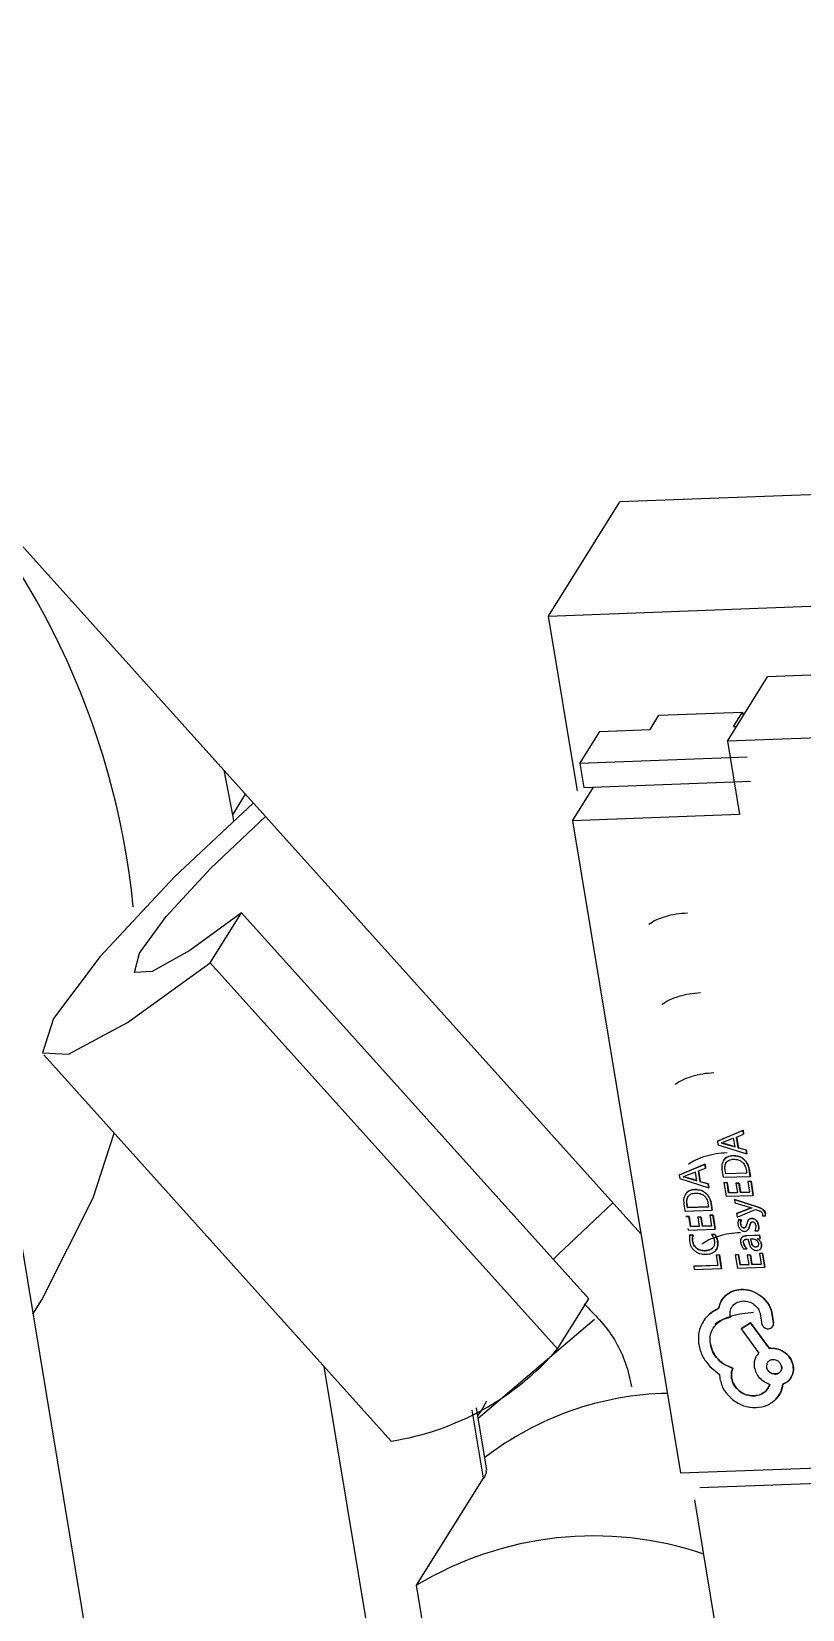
# Model space of a CAD drawing. Header units: millimetres. Extents: x -294 to 2792, y 5 to 1659.
# Drawn here: x 712.755 to 713.636, y 559.225 to 561.027 of the extents above; entities that cross this region are included whole.
import ezdxf

# ---------------------------------------------------------------- set-up
doc = ezdxf.new("R2010")
doc.units = ezdxf.units.MM
doc.layers.get('0').update_dxf_attribs({"lineweight": 18})

msp = doc.modelspace()

# ---------------------------------------------------------------- linework, layer by layer
at = {"color": 7, "linetype": 'Continuous', "lineweight": 25}
for p, q in [((711.7669, 561.5251), (713.4509, 559.6537)), ((715.3323, 560.561), (713.427, 560.4896)), ((713.3454, 560.3592), (713.427, 560.4896)), ((713.3454, 560.3592), (715.2507, 560.4306)), ((713.3785, 560.1597), (713.3454, 560.3592)), ((713.5499, 560.2163), (713.5957, 560.2897)), ((713.9587, 560.3033), (713.5957, 560.2897)), ((713.4615, 560.2295), (713.4717, 560.2458)), ((713.4717, 560.2458), (713.5672, 560.2494)), ((713.557, 560.2331), (713.5672, 560.2494)), ((713.5672, 560.2494), (713.5679, 560.2452)), ((713.3812, 560.1907), (713.4042, 560.2274)), ((713.4042, 560.2274), (713.4615, 560.2295)), ((713.9128, 560.2299), (713.5499, 560.2163)), ((713.5499, 560.2163), (713.5638, 560.1324)), ((713.557, 560.2331), (713.5604, 560.2332)), ((712.9747, 560.183), (712.9845, 560.1323)), ((713.5723, 560.1979), (713.3812, 560.1907)), ((713.3812, 560.1907), (713.3858, 560.1633)), ((713.3728, 560.1252), (713.3969, 560.1638)), ((713.3858, 560.1633), (713.5768, 560.1705)), ((712.9992, 560.1557), (712.9845, 560.1323)), ((712.9845, 560.1323), (712.9857, 560.1252)), ((713.5638, 560.1324), (713.3728, 560.1252)), ((713.3728, 560.1252), (713.4962, 559.3806)), ((712.959, 559.9632), (712.9948, 560.0204)), ((712.9948, 560.0204), (713.3916, 559.5793)), ((712.959, 559.9632), (713.3558, 559.5222)), ((712.7689, 559.858), (713.1657, 559.417)), ((713.5384, 559.7596), (713.5678, 559.7719)), ((713.5677, 559.7718), (713.5384, 559.7595)), ((713.5603, 559.7642), (713.5684, 559.7675)), ((713.5677, 559.7718), (713.5678, 559.7719)), ((713.5684, 559.7675), (713.5677, 559.7718)), ((713.5678, 559.7719), (713.5684, 559.7676)), ((713.5684, 559.7675), (713.5684, 559.7676)), ((713.5384, 559.7596), (713.5384, 559.7595)), ((713.5384, 559.7595), (713.539, 559.7554)), ((713.539, 559.7554), (713.5719, 559.7451)), ((713.5427, 559.7575), (713.5448, 559.7581)), ((713.5427, 559.7575), (713.545, 559.757)), ((713.545, 559.7571), (713.5428, 559.7575)), ((713.557, 559.763), (713.5448, 559.7581)), ((713.5586, 559.7531), (713.545, 559.7571)), ((713.545, 559.7571), (713.545, 559.757)), ((713.545, 559.757), (713.5586, 559.753)), ((713.5586, 559.753), (713.557, 559.763)), ((713.5623, 559.7519), (713.5603, 559.7642)), ((713.5604, 559.7643), (713.5624, 559.752)), ((713.5623, 559.7519), (713.5624, 559.752)), ((713.5713, 559.7493), (713.5623, 559.7519)), ((713.5624, 559.752), (713.5713, 559.7494)), ((713.5713, 559.7494), (713.572, 559.7451)), ((713.5713, 559.7493), (713.5713, 559.7494)), ((713.5719, 559.7451), (713.5713, 559.7493)), ((713.5242, 559.7331), (713.4949, 559.7208)), ((713.495, 559.7209), (713.5243, 559.7331)), ((713.5242, 559.7331), (713.5243, 559.7331)), ((713.5249, 559.7288), (713.5242, 559.7331)), ((713.5243, 559.7331), (713.525, 559.7289)), ((713.5459, 559.7381), (713.546, 559.7382)), ((713.5487, 559.7354), (713.5488, 559.7354)), ((713.5562, 559.7429), (713.5563, 559.743)), ((713.5685, 559.7388), (713.5686, 559.7389)), ((713.5719, 559.7451), (713.572, 559.7451)), ((712.7297, 559.7249), (712.9868, 558.1736)), ((713.495, 559.7209), (713.4949, 559.7208)), ((713.4949, 559.7208), (713.4956, 559.7167)), ((713.4956, 559.7167), (713.5285, 559.7063)), ((713.4992, 559.7187), (713.5013, 559.7194)), ((713.4992, 559.7187), (713.5015, 559.7183)), ((713.5015, 559.7184), (713.4993, 559.7188)), ((713.5135, 559.7242), (713.5013, 559.7194)), ((713.5152, 559.7144), (713.5015, 559.7184)), ((713.5015, 559.7184), (713.5015, 559.7183)), ((713.5015, 559.7183), (713.5151, 559.7143)), ((713.5151, 559.7143), (713.5135, 559.7242)), ((713.5169, 559.7255), (713.5249, 559.7288)), ((713.5169, 559.7256), (713.5189, 559.7133)), ((713.5188, 559.7132), (713.5169, 559.7255)), ((713.5188, 559.7132), (713.5189, 559.7133)), ((713.5278, 559.7106), (713.5188, 559.7132)), ((713.5189, 559.7133), (713.5278, 559.7107)), ((713.5249, 559.7288), (713.525, 559.7289)), ((713.5436, 559.7267), (713.5449, 559.7183)), ((713.5449, 559.7183), (713.576, 559.7192)), ((713.5495, 559.7121), (713.5459, 559.712)), ((713.5459, 559.712), (713.546, 559.7121)), ((713.5459, 559.712), (713.5483, 559.6967)), ((713.546, 559.7121), (713.5495, 559.7122)), ((713.5479, 559.7223), (713.5472, 559.7268)), ((713.5472, 559.7267), (713.5472, 559.7268)), ((713.5479, 559.7222), (713.5472, 559.7267)), ((713.5719, 559.723), (713.5479, 559.7223)), ((713.5719, 559.7229), (713.5479, 559.7222)), ((713.5479, 559.7222), (713.5479, 559.7223)), ((713.5495, 559.7122), (713.5514, 559.7007)), ((713.5495, 559.7121), (713.5495, 559.7122)), ((713.5513, 559.7006), (713.5495, 559.7121)), ((713.5596, 559.7116), (713.5632, 559.7117)), ((713.5631, 559.7117), (713.5596, 559.7116)), ((713.5596, 559.7116), (713.5596, 559.7116)), ((713.5648, 559.701), (713.5631, 559.7117)), ((713.5631, 559.7117), (713.5632, 559.7117)), ((713.5632, 559.7117), (713.5649, 559.7011)), ((713.5712, 559.7273), (713.5719, 559.7229)), ((713.5734, 559.7136), (713.577, 559.7137)), ((713.5769, 559.7136), (713.5734, 559.7135)), ((713.5734, 559.7136), (713.5734, 559.7135)), ((713.5734, 559.7135), (713.5753, 559.7014)), ((713.5748, 559.7275), (713.5747, 559.7274)), ((713.576, 559.7192), (713.5747, 559.7274)), ((713.5748, 559.7275), (713.5761, 559.7193)), ((713.576, 559.7192), (713.5761, 559.7193)), ((713.5769, 559.7136), (713.577, 559.7137)), ((713.5794, 559.6976), (713.5769, 559.7136)), ((713.577, 559.7137), (713.5795, 559.6977)), ((713.5024, 559.6994), (713.5025, 559.6995)), ((713.5053, 559.6966), (713.5053, 559.6967)), ((713.5128, 559.7042), (713.5128, 559.7043)), ((713.5251, 559.7001), (713.5251, 559.7002)), ((713.5278, 559.7107), (713.5285, 559.7064)), ((713.5278, 559.7106), (713.5278, 559.7107)), ((713.5285, 559.7063), (713.5278, 559.7106)), ((713.5285, 559.7063), (713.5285, 559.7064)), ((713.5483, 559.6967), (713.5794, 559.6976)), ((713.5613, 559.7009), (713.5513, 559.7006)), ((713.5513, 559.7006), (713.5514, 559.7007)), ((713.5514, 559.7007), (713.5613, 559.701)), ((713.5596, 559.7116), (713.5613, 559.7009)), ((713.5753, 559.7014), (713.5648, 559.701)), ((713.5648, 559.701), (713.5649, 559.7011)), ((713.5649, 559.7011), (713.5753, 559.7014)), ((713.5794, 559.6976), (713.5795, 559.6977)), ((713.5001, 559.688), (713.5014, 559.6796)), ((713.5014, 559.6796), (713.5326, 559.6805)), ((713.5037, 559.688), (713.5038, 559.6881)), ((713.5044, 559.6835), (713.5037, 559.688)), ((713.5045, 559.6836), (713.5038, 559.6881)), ((713.5284, 559.6842), (713.5044, 559.6835)), ((713.5044, 559.6835), (713.5045, 559.6836)), ((713.5285, 559.6843), (713.5045, 559.6836)), ((713.5277, 559.6885), (713.5284, 559.6842)), ((713.5313, 559.6888), (713.5326, 559.6806)), ((713.5313, 559.6888), (713.5313, 559.6887)), ((713.5326, 559.6805), (713.5313, 559.6887)), ((713.5326, 559.6805), (713.5326, 559.6806)), ((713.5579, 559.693), (713.585, 559.6842)), ((713.5579, 559.6929), (713.5579, 559.693)), ((713.585, 559.6841), (713.5579, 559.6929)), ((713.5579, 559.6929), (713.5585, 559.6891)), ((713.5585, 559.6891), (713.5761, 559.6838)), ((713.5762, 559.6828), (713.5604, 559.6767)), ((713.5604, 559.6767), (713.5605, 559.6768)), ((713.5604, 559.6767), (713.5611, 559.6726)), ((713.5605, 559.6768), (713.5763, 559.6829)), ((713.5611, 559.6726), (713.5819, 559.6816)), ((713.5761, 559.6838), (713.578, 559.6834)), ((713.578, 559.6833), (713.5762, 559.6828)), ((713.5762, 559.6828), (713.5763, 559.6829)), ((713.5763, 559.6829), (713.5781, 559.6834)), ((713.5819, 559.6816), (713.5862, 559.6801)), ((713.585, 559.6841), (713.585, 559.6842)), ((713.59, 559.6764), (713.5899, 559.6742)), ((713.5933, 559.6743), (713.5933, 559.6767)), ((713.506, 559.6734), (713.5024, 559.6733)), ((713.5024, 559.6733), (713.5025, 559.6734)), ((713.5025, 559.6734), (713.5061, 559.6735)), ((713.5046, 559.6596), (713.5049, 559.658)), ((713.5049, 559.658), (713.536, 559.6589)), ((713.506, 559.6734), (713.5061, 559.6735)), ((713.5078, 559.6619), (713.506, 559.6734)), ((713.5061, 559.6735), (713.5079, 559.662)), ((713.5178, 559.6622), (713.5078, 559.6619)), ((713.5078, 559.6619), (713.5079, 559.662)), ((713.5079, 559.662), (713.5178, 559.6623)), ((713.5197, 559.673), (713.5161, 559.6728)), ((713.5161, 559.6728), (713.5162, 559.6729)), ((713.5161, 559.6728), (713.5178, 559.6622)), ((713.5162, 559.6729), (713.5197, 559.673)), ((713.5197, 559.673), (713.5214, 559.6624)), ((713.5214, 559.6623), (713.5197, 559.673)), ((713.5197, 559.673), (713.5197, 559.673)), ((713.5214, 559.6624), (713.5319, 559.6627)), ((713.5318, 559.6626), (713.5214, 559.6623)), ((713.5214, 559.6623), (713.5214, 559.6624)), ((713.5299, 559.6749), (713.5335, 559.675)), ((713.5334, 559.6749), (713.5299, 559.6748)), ((713.5299, 559.6749), (713.5299, 559.6748)), ((713.5299, 559.6748), (713.5318, 559.6626)), ((713.5334, 559.6749), (713.5335, 559.675)), ((713.536, 559.6589), (713.5334, 559.6749)), ((713.5335, 559.675), (713.536, 559.659)), ((713.536, 559.6589), (713.536, 559.659)), ((713.562, 559.6696), (713.5618, 559.6646)), ((713.5658, 559.6698), (713.562, 559.6696)), ((713.562, 559.6696), (713.5621, 559.6697)), ((713.5621, 559.6697), (713.5659, 559.6698)), ((713.5651, 559.6643), (713.5651, 559.6644)), ((713.5658, 559.6698), (713.5659, 559.6698)), ((713.5663, 559.6614), (713.5664, 559.6615)), ((713.5687, 559.6603), (713.5687, 559.6604)), ((713.572, 559.6649), (713.5706, 559.6612)), ((713.5741, 559.6698), (713.5741, 559.6699)), ((713.5752, 559.6624), (713.5766, 559.6663)), ((713.5752, 559.6624), (713.5753, 559.6624)), ((713.5766, 559.6664), (713.5753, 559.6624)), ((713.5766, 559.6663), (713.5766, 559.6664)), ((713.5776, 559.6711), (713.5776, 559.6712)), ((713.5827, 559.6689), (713.5828, 559.669)), ((713.5855, 559.6628), (713.5855, 559.6629)), ((713.5899, 559.6742), (713.5933, 559.6743)), ((713.5065, 559.652), (713.5064, 559.645)), ((713.5107, 559.6522), (713.5065, 559.652)), ((713.5065, 559.652), (713.5066, 559.6521)), ((713.5066, 559.6521), (713.5108, 559.6523)), ((713.51, 559.6451), (713.5101, 559.6452)), ((713.5107, 559.6522), (713.5108, 559.6523)), ((713.5318, 559.6529), (713.5357, 559.653)), ((713.5356, 559.6529), (713.5318, 559.6528)), ((713.5318, 559.6528), (713.5318, 559.6529)), ((713.5357, 559.653), (713.5356, 559.6529)), ((713.5387, 559.6448), (713.5388, 559.6449)), ((713.5684, 559.6433), (713.5684, 559.6434)), ((713.5724, 559.6516), (713.5867, 559.652)), ((713.5867, 559.652), (713.5724, 559.6515)), ((713.5724, 559.6515), (713.5724, 559.6516)), ((713.5731, 559.6478), (713.5751, 559.6415)), ((713.5761, 559.6479), (713.5782, 559.648)), ((713.5776, 559.643), (713.5761, 559.6479)), ((713.5776, 559.643), (713.5762, 559.648)), ((713.5776, 559.643), (713.5776, 559.643)), ((713.5811, 559.6569), (713.5851, 559.657)), ((713.5838, 559.6481), (713.5873, 559.6482)), ((713.5849, 559.6397), (713.585, 559.6397)), ((713.5851, 559.657), (713.5851, 559.6571)), ((713.5867, 559.652), (713.5873, 559.6483)), ((713.5873, 559.6482), (713.5867, 559.652)), ((713.5867, 559.652), (713.5867, 559.652)), ((713.5873, 559.6482), (713.5873, 559.6483)), ((713.5888, 559.6417), (713.5889, 559.6417)), ((713.5147, 559.6371), (713.5148, 559.6372)), ((713.5217, 559.6346), (713.5217, 559.6347)), ((713.5246, 559.6343), (713.5246, 559.6344)), ((713.533, 559.6375), (713.5331, 559.6376)), ((713.5371, 559.6295), (713.5407, 559.6296)), ((713.5406, 559.6295), (713.5371, 559.6294)), ((713.5371, 559.6295), (713.5371, 559.6294)), ((713.5371, 559.6294), (713.5389, 559.6176)), ((713.5406, 559.6295), (713.5407, 559.6296)), ((713.5431, 559.6139), (713.5406, 559.6295)), ((713.5407, 559.6296), (713.5432, 559.6139)), ((713.5625, 559.6298), (713.5589, 559.6297)), ((713.5589, 559.6297), (713.559, 559.6298)), ((713.5589, 559.6297), (713.5613, 559.6144)), ((713.559, 559.6298), (713.5626, 559.6299)), ((713.5625, 559.6298), (713.5626, 559.6299)), ((713.5643, 559.6184), (713.5625, 559.6298)), ((713.5626, 559.6299), (713.5644, 559.6184)), ((713.5684, 559.6364), (713.5722, 559.6365)), ((713.5722, 559.6365), (713.5722, 559.6365)), ((713.5726, 559.6294), (713.5762, 559.6295)), ((713.5762, 559.6294), (713.5726, 559.6293)), ((713.5726, 559.6293), (713.5726, 559.6294)), ((713.5726, 559.6293), (713.5743, 559.6187)), ((713.5762, 559.6295), (713.5779, 559.6189)), ((713.5762, 559.6294), (713.5762, 559.6295)), ((713.5778, 559.6188), (713.5762, 559.6294)), ((713.5795, 559.6394), (713.5796, 559.6395)), ((713.5826, 559.6386), (713.5825, 559.6385)), ((713.5864, 559.6313), (713.59, 559.6314)), ((713.5899, 559.6314), (713.5864, 559.6312)), ((713.5864, 559.6313), (713.5864, 559.6312)), ((713.5864, 559.6312), (713.5883, 559.6191)), ((713.5879, 559.6367), (713.5879, 559.6368)), ((713.5899, 559.6314), (713.59, 559.6314)), ((713.5925, 559.6154), (713.5899, 559.6314)), ((713.59, 559.6314), (713.5925, 559.6155)), ((713.5114, 559.6168), (713.539, 559.6177)), ((713.5389, 559.6176), (713.5114, 559.6167)), ((713.5114, 559.6167), (713.5114, 559.6168)), ((713.5114, 559.6167), (713.512, 559.6129)), ((713.512, 559.6129), (713.5431, 559.6139)), ((713.5431, 559.6139), (713.5432, 559.6139)), ((713.5613, 559.6144), (713.5925, 559.6154)), ((713.5743, 559.6187), (713.5643, 559.6184)), ((713.5643, 559.6184), (713.5644, 559.6184)), ((713.5644, 559.6184), (713.5743, 559.6188)), ((713.5883, 559.6191), (713.5778, 559.6188)), ((713.5778, 559.6188), (713.5779, 559.6189)), ((713.5779, 559.6189), (713.5884, 559.6192)), ((713.5925, 559.6154), (713.5925, 559.6155)), ((713.5654, 559.5901), (713.5655, 559.5902)), ((712.7567, 559.562), (712.7669, 559.5784)), ((713.3558, 559.5222), (713.3916, 559.5793)), ((713.5877, 559.5829), (713.5877, 559.583)), ((713.2652, 559.4431), (713.3979, 559.5563)), ((713.5241, 559.5564), (713.5242, 559.5564)), ((713.5531, 559.5601), (713.5534, 559.5584)), ((713.5531, 559.56), (713.5531, 559.5601)), ((713.5534, 559.5583), (713.5531, 559.56)), ((713.5534, 559.5583), (713.5534, 559.5584)), ((713.5657, 559.5452), (713.5764, 559.5521)), ((713.5764, 559.552), (713.5657, 559.5451)), ((713.5764, 559.5521), (713.5975, 559.523)), ((713.5764, 559.552), (713.5764, 559.5521)), ((713.5974, 559.523), (713.5764, 559.552)), ((713.5874, 559.5623), (713.5889, 559.5528)), ((713.5889, 559.5528), (713.5889, 559.5516)), ((713.6007, 559.5641), (713.6027, 559.5516)), ((713.6007, 559.564), (713.6007, 559.5641)), ((713.6027, 559.5516), (713.6007, 559.564)), ((713.6027, 559.5516), (713.6027, 559.5516)), ((713.5657, 559.5451), (713.5657, 559.5452)), ((713.5657, 559.5451), (713.5856, 559.5173)), ((713.5304, 559.5279), (713.5304, 559.528)), ((713.5996, 559.523), (713.5974, 559.523)), ((713.5974, 559.523), (713.5975, 559.523)), ((713.5975, 559.523), (713.5997, 559.5231)), ((713.5996, 559.523), (713.5997, 559.5231)), ((713.0889, 559.5023), (713.2416, 558.581)), ((713.5298, 559.5022), (713.541, 559.4932)), ((713.5561, 559.5003), (713.5562, 559.5003)), ((713.5946, 559.5014), (713.5946, 559.5015)), ((713.6251, 559.5026), (713.6251, 559.5027)), ((713.541, 559.4932), (713.5413, 559.4884)), ((713.5546, 559.489), (713.5546, 559.4891)), ((713.58, 559.4685), (713.5801, 559.4686)), ((713.2713, 559.3745), (713.2585, 559.4521)), ((713.2751, 559.3838), (713.2632, 559.4551)), ((713.4962, 559.3806), (713.6872, 559.3877)), ((713.1949, 559.2523), (713.2713, 559.3745)), ((713.5183, 559.3639), (713.7093, 559.3711)), ((713.7694, 557.8008), (713.5127, 559.3497)), ((713.2472, 558.9362), (713.1949, 559.2523))]:
    msp.add_line(p, q, dxfattribs=at)
for points in [[(713.0083, 560.1456), (712.9184, 560.0612), (712.8333, 559.9703), (712.7801, 559.8997), (712.7674, 559.8604), (712.7971, 559.8587), (712.8645, 559.8949), (712.959, 559.9632)], [(712.9948, 560.0204), (712.9359, 559.9771), (712.8929, 559.9531), (712.8726, 559.9521), (712.8782, 559.9743), (712.9089, 560.0162), (712.9597, 560.0711), (713.0223, 560.1301)], [(712.7669, 559.5784), (712.8253, 559.6947), (712.8495, 559.7685)], [(713.351, 559.6245), (713.3566, 559.6301), (713.4191, 559.689)], [(713.2648, 559.4458), (713.269, 559.4519), (713.275, 559.4629)]]:
    msp.add_lwpolyline(points, dxfattribs=at)
for centre, radius, start, end in [((716.5452, 563.5141), 3.2861, 204.7223, 239.2413), ((711.979, 559.9372), 0.8968, 5.7568, 45.5555), ((713.1173, 559.7288), 0.3156, 278.8261, 319.1013), ((713.4883, 559.1184), 0.3531, 91.1019, 127.6257), ((713.3973, 558.9166), 0.392, 71.3028, 121.0855)]:
    msp.add_arc(centre, radius, start, end, dxfattribs=at)
for points in [[(713.5042, 560.0199), (713.4999, 560.0196), (713.4915, 560.019), (713.4789, 560.016), (713.4676, 560.0119), (713.4626, 560.0085), (713.46, 560.0068)], [(713.5193, 559.9287), (713.5151, 559.9284), (713.5066, 559.9277), (713.494, 559.9247), (713.4828, 559.9206), (713.4777, 559.9172), (713.4752, 559.9155)], [(713.5344, 559.8374), (713.5302, 559.8371), (713.5218, 559.8365), (713.5091, 559.8335), (713.4979, 559.8293), (713.4928, 559.8259), (713.4903, 559.8242)], [(713.5495, 559.7462), (713.5453, 559.7459), (713.5369, 559.7452), (713.5242, 559.7422), (713.513, 559.7381), (713.5079, 559.7347), (713.5054, 559.733)], [(713.5647, 559.6549), (713.5604, 559.6546), (713.552, 559.654), (713.5394, 559.651), (713.5281, 559.6468), (713.5231, 559.6434), (713.5205, 559.6417)], [(713.5798, 559.5637), (713.5756, 559.5633), (713.5671, 559.5627), (713.5545, 559.5597), (713.5433, 559.5556), (713.5382, 559.5522), (713.5357, 559.5505)]]:
    msp.add_open_spline(points, degree=3, dxfattribs=at)
for points, knots in [([(713.5459, 559.7381), (713.545, 559.7364), (713.543, 559.733), (713.5434, 559.7289), (713.5436, 559.7267)], [0, 0, 0, 0, 0.0058611, 0.01214924, 0.01214924, 0.01214924, 0.01214924]), ([(713.5562, 559.7429), (713.5552, 559.7428), (713.553, 559.7427), (713.5502, 559.7417), (713.5477, 559.7402), (713.5465, 559.7388), (713.5459, 559.7381)], [0, 0, 0, 0, 0.00316746, 0.0061127, 0.00897197, 0.01189355, 0.01189355, 0.01189355, 0.01189355]), ([(713.546, 559.7382), (713.5466, 559.7389), (713.5478, 559.7403), (713.5502, 559.7418), (713.5531, 559.7428), (713.5552, 559.7429), (713.5563, 559.743)], [0, 0, 0, 0, 0.00292158, 0.00578085, 0.00872609, 0.01189355, 0.01189355, 0.01189355, 0.01189355]), ([(713.5472, 559.7267), (713.547, 559.7283), (713.5467, 559.7315), (713.5481, 559.7341), (713.5487, 559.7354)], [0, 0, 0, 0, 0.004836158, 0.009190915, 0.009190915, 0.009190915, 0.009190915]), ([(713.5472, 559.7268), (713.5471, 559.7284), (713.5467, 559.7315), (713.5481, 559.7342), (713.5488, 559.7354)], [0, 0, 0, 0, 0.004836042, 0.009190883, 0.009190883, 0.009190883, 0.009190883]), ([(713.5487, 559.7354), (713.5492, 559.7359), (713.5501, 559.7369), (713.5528, 559.7385), (713.5553, 559.7387), (713.557, 559.7389)], [0, 0, 0, 0, 0.002178957, 0.004395647, 0.009383794, 0.009383794, 0.009383794, 0.009383794]), ([(713.5685, 559.7388), (713.5677, 559.7395), (713.566, 559.7408), (713.5618, 559.7426), (713.5585, 559.7428), (713.5562, 559.7429)], [0, 0, 0, 0, 0.00326282, 0.00648385, 0.01337998, 0.01337998, 0.01337998, 0.01337998]), ([(713.5563, 559.743), (713.5586, 559.7429), (713.5619, 559.7427), (713.566, 559.7409), (713.5677, 559.7395), (713.5686, 559.7389)], [0, 0, 0, 0, 0.00689613, 0.01011716, 0.01337998, 0.01337998, 0.01337998, 0.01337998]), ([(713.557, 559.7389), (713.5588, 559.7388), (713.5613, 559.7387), (713.5646, 559.7374), (713.5659, 559.7365), (713.5665, 559.736)], [0, 0, 0, 0, 0.00541534, 0.00785952, 0.01026623, 0.01026623, 0.01026623, 0.01026623]), ([(713.5665, 559.736), (713.5671, 559.7354), (713.5683, 559.7343), (713.5702, 559.7314), (713.5708, 559.729), (713.5712, 559.7273)], [0, 0, 0, 0, 0.00234582, 0.00475918, 0.01018384, 0.01018384, 0.01018384, 0.01018384]), ([(713.5747, 559.7274), (713.5742, 559.7296), (713.5734, 559.7328), (713.5709, 559.7365), (713.5693, 559.738), (713.5685, 559.7388)], [0, 0, 0, 0, 0.00691986, 0.01013038, 0.01333407, 0.01333407, 0.01333407, 0.01333407]), ([(713.5686, 559.7389), (713.5694, 559.7381), (713.571, 559.7366), (713.5735, 559.7328), (713.5743, 559.7296), (713.5748, 559.7275)], [0, 0, 0, 0, 0.00320369, 0.00641422, 0.01333407, 0.01333407, 0.01333407, 0.01333407]), ([(713.5024, 559.6994), (713.5015, 559.6977), (713.4995, 559.6943), (713.4999, 559.6902), (713.5001, 559.688)], [0, 0, 0, 0, 0.0058611, 0.01214924, 0.01214924, 0.01214924, 0.01214924]), ([(713.5128, 559.7042), (713.5117, 559.7041), (713.5096, 559.704), (713.5067, 559.703), (713.5042, 559.7015), (713.503, 559.7001), (713.5024, 559.6994)], [0, 0, 0, 0, 0.00316746, 0.0061127, 0.00897197, 0.01189355, 0.01189355, 0.01189355, 0.01189355]), ([(713.5025, 559.6995), (713.5031, 559.7002), (713.5043, 559.7016), (713.5068, 559.7031), (713.5096, 559.704), (713.5117, 559.7042), (713.5128, 559.7043)], [0, 0, 0, 0, 0.00292158, 0.00578085, 0.00872609, 0.01189355, 0.01189355, 0.01189355, 0.01189355]), ([(713.5037, 559.688), (713.5035, 559.6896), (713.5032, 559.6927), (713.5046, 559.6954), (713.5053, 559.6966)], [0, 0, 0, 0, 0.004836158, 0.009190915, 0.009190915, 0.009190915, 0.009190915]), ([(713.5038, 559.6881), (713.5036, 559.6897), (713.5033, 559.6928), (713.5047, 559.6955), (713.5053, 559.6967)], [0, 0, 0, 0, 0.004836042, 0.009190883, 0.009190883, 0.009190883, 0.009190883]), ([(713.5053, 559.6966), (713.5057, 559.6972), (713.5066, 559.6982), (713.5093, 559.6997), (713.5118, 559.7), (713.5135, 559.7002)], [0, 0, 0, 0, 0.002178957, 0.004395647, 0.009383794, 0.009383794, 0.009383794, 0.009383794]), ([(713.5128, 559.7043), (713.5151, 559.7042), (713.5184, 559.704), (713.5225, 559.7021), (713.5243, 559.7008), (713.5251, 559.7002)], [0, 0, 0, 0, 0.00689613, 0.01011716, 0.01337998, 0.01337998, 0.01337998, 0.01337998]), ([(713.5251, 559.7001), (713.5242, 559.7007), (713.5225, 559.7021), (713.5183, 559.7039), (713.515, 559.7041), (713.5128, 559.7042)], [0, 0, 0, 0, 0.00326282, 0.00648385, 0.01337998, 0.01337998, 0.01337998, 0.01337998]), ([(713.5135, 559.7002), (713.5153, 559.7001), (713.5179, 559.7), (713.5211, 559.6987), (713.5224, 559.6978), (713.5231, 559.6973)], [0, 0, 0, 0, 0.00541534, 0.00785952, 0.01026623, 0.01026623, 0.01026623, 0.01026623]), ([(713.5231, 559.6973), (713.5237, 559.6967), (713.5249, 559.6956), (713.5267, 559.6927), (713.5273, 559.6903), (713.5277, 559.6885)], [0, 0, 0, 0, 0.00234582, 0.00475918, 0.01018384, 0.01018384, 0.01018384, 0.01018384]), ([(713.5251, 559.7002), (713.5259, 559.6994), (713.5275, 559.6979), (713.53, 559.6941), (713.5308, 559.6909), (713.5313, 559.6888)], [0, 0, 0, 0, 0.00320369, 0.00641422, 0.01333407, 0.01333407, 0.01333407, 0.01333407]), ([(713.5313, 559.6887), (713.5307, 559.6909), (713.53, 559.694), (713.5275, 559.6978), (713.5259, 559.6993), (713.5251, 559.7001)], [0, 0, 0, 0, 0.00691986, 0.01013038, 0.01333407, 0.01333407, 0.01333407, 0.01333407]), ([(713.585, 559.6842), (713.5861, 559.6838), (713.5882, 559.683), (713.5908, 559.6813), (713.5927, 559.6792), (713.5931, 559.6776), (713.5933, 559.6768)], [0, 0, 0, 0, 0.003589, 0.00658262, 0.00920438, 0.0117766, 0.0117766, 0.0117766, 0.0117766]), ([(713.5933, 559.6767), (713.593, 559.6775), (713.5926, 559.6791), (713.5907, 559.6812), (713.5881, 559.6829), (713.5861, 559.6837), (713.585, 559.6841)], [0, 0, 0, 0, 0.00257222, 0.00519398, 0.00818761, 0.0117766, 0.0117766, 0.0117766, 0.0117766]), ([(713.5862, 559.6801), (713.5867, 559.6799), (713.5876, 559.6795), (713.5888, 559.6786), (713.5896, 559.6775), (713.5899, 559.6768), (713.59, 559.6764)], [0, 0, 0, 0, 0.001589014, 0.002972687, 0.004253345, 0.005557786, 0.005557786, 0.005557786, 0.005557786]), ([(713.5618, 559.6646), (713.5621, 559.6635), (713.5626, 559.6614), (713.5639, 559.6596), (713.5645, 559.6588)], [0, 0, 0, 0, 0.003419427, 0.006554403, 0.006554403, 0.006554403, 0.006554403]), ([(713.5645, 559.6588), (713.5649, 559.6584), (713.5656, 559.6578), (713.5669, 559.657), (713.5682, 559.6566), (713.5692, 559.6565), (713.5696, 559.6565)], [0, 0, 0, 0, 0.001504738, 0.002918101, 0.004314655, 0.005771553, 0.005771553, 0.005771553, 0.005771553]), ([(713.5659, 559.6698), (713.5655, 559.669), (713.5649, 559.6673), (713.565, 559.6654), (713.5651, 559.6644)], [0, 0, 0, 0, 0.002775343, 0.005626457, 0.005626457, 0.005626457, 0.005626457]), ([(713.5651, 559.6643), (713.565, 559.6653), (713.5648, 559.6672), (713.5655, 559.6689), (713.5658, 559.6698)], [0, 0, 0, 0, 0.002851114, 0.005626457, 0.005626457, 0.005626457, 0.005626457]), ([(713.5651, 559.6644), (713.5652, 559.6638), (713.5654, 559.6628), (713.5661, 559.6619), (713.5664, 559.6615)], [0, 0, 0, 0, 0.001736362, 0.00324717, 0.00324717, 0.00324717, 0.00324717]), ([(713.5663, 559.6614), (713.566, 559.6618), (713.5654, 559.6627), (713.5652, 559.6638), (713.5651, 559.6643)], [0, 0, 0, 0, 0.001510808, 0.00324717, 0.00324717, 0.00324717, 0.00324717]), ([(713.5687, 559.6603), (713.5685, 559.6604), (713.568, 559.6604), (713.5674, 559.6606), (713.5668, 559.6609), (713.5665, 559.6612), (713.5663, 559.6614)], [0, 0, 0, 0, 0.000666998, 0.001308383, 0.00196168, 0.002662498, 0.002662498, 0.002662498, 0.002662498]), ([(713.5664, 559.6615), (713.5666, 559.6613), (713.5669, 559.661), (713.5675, 559.6607), (713.5681, 559.6605), (713.5685, 559.6604), (713.5687, 559.6604)], [0, 0, 0, 0, 0.000700897, 0.001354229, 0.001995573, 0.002662425, 0.002662425, 0.002662425, 0.002662425]), ([(713.5687, 559.6604), (713.5691, 559.6605), (713.5697, 559.6606), (713.5703, 559.6609), (713.5706, 559.6612), (713.5707, 559.6613)], [0, 0, 0, 0, 0.001133009, 0.001667735, 0.002209208, 0.002209208, 0.002209208, 0.002209208]), ([(713.5706, 559.6612), (713.5705, 559.6611), (713.5703, 559.6608), (713.5696, 559.6605), (713.5691, 559.6604), (713.5687, 559.6603)], [0, 0, 0, 0, 0.000541473, 0.0010762, 0.002209208, 0.002209208, 0.002209208, 0.002209208]), ([(713.5696, 559.6565), (713.5703, 559.6566), (713.5715, 559.6567), (713.5725, 559.6574), (713.573, 559.6577)], [0, 0, 0, 0, 0.00188034, 0.003646855, 0.003646855, 0.003646855, 0.003646855]), ([(713.5741, 559.6698), (713.5736, 559.6691), (713.5726, 559.6677), (713.5722, 559.6659), (713.572, 559.6649)], [0, 0, 0, 0, 0.002323892, 0.005417204, 0.005417204, 0.005417204, 0.005417204]), ([(713.5753, 559.6624), (713.575, 559.6614), (713.5745, 559.6597), (713.5735, 559.6583), (713.573, 559.6578)], [0, 0, 0, 0, 0.003077355, 0.005271075, 0.005271075, 0.005271075, 0.005271075]), ([(713.573, 559.6577), (713.5734, 559.6583), (713.5745, 559.6596), (713.5749, 559.6614), (713.5752, 559.6624)], [0, 0, 0, 0, 0.002193599, 0.005271094, 0.005271094, 0.005271094, 0.005271094]), ([(713.5741, 559.6699), (713.5746, 559.6702), (713.5756, 559.671), (713.5769, 559.6711), (713.5776, 559.6712)], [0, 0, 0, 0, 0.001883515, 0.003869647, 0.003869647, 0.003869647, 0.003869647]), ([(713.5776, 559.6711), (713.5769, 559.6711), (713.5756, 559.6709), (713.5746, 559.6702), (713.5741, 559.6698)], [0, 0, 0, 0, 0.001985954, 0.003869654, 0.003869654, 0.003869654, 0.003869654]), ([(713.5766, 559.6663), (713.5767, 559.6665), (713.5769, 559.6667), (713.5774, 559.6671), (713.5779, 559.6673), (713.5783, 559.6673), (713.5785, 559.6673)], [0, 0, 0, 0, 0.00059287, 0.001157541, 0.001719365, 0.002304065, 0.002304065, 0.002304065, 0.002304065]), ([(713.5776, 559.6712), (713.5781, 559.6712), (713.579, 559.6711), (713.5804, 559.6707), (713.5817, 559.67), (713.5824, 559.6693), (713.5828, 559.669)], [0, 0, 0, 0, 0.001502208, 0.002923698, 0.004343808, 0.005842095, 0.005842095, 0.005842095, 0.005842095]), ([(713.5827, 559.6689), (713.5824, 559.6692), (713.5817, 559.6699), (713.5804, 559.6706), (713.579, 559.6711), (713.578, 559.6711), (713.5776, 559.6711)], [0, 0, 0, 0, 0.001498202, 0.002918279, 0.004339805, 0.005842127, 0.005842127, 0.005842127, 0.005842127]), ([(713.5785, 559.6673), (713.5788, 559.6673), (713.5793, 559.6673), (713.5799, 559.6671), (713.5805, 559.6667), (713.5812, 559.666), (713.5819, 559.6648), (713.5821, 559.6637), (713.5822, 559.663)], [0, 0, 0, 0, 0.000728858, 0.001400655, 0.002053637, 0.00272925, 0.004284465, 0.006279242, 0.006279242, 0.006279242, 0.006279242]), ([(713.5822, 559.663), (713.5823, 559.662), (713.5824, 559.6598), (713.5815, 559.6578), (713.5811, 559.6569)], [0, 0, 0, 0, 0.003186872, 0.006486177, 0.006486177, 0.006486177, 0.006486177]), ([(713.5855, 559.6628), (713.5852, 559.6639), (713.5848, 559.6661), (713.5834, 559.668), (713.5827, 559.6689)], [0, 0, 0, 0, 0.003600794, 0.006867519, 0.006867519, 0.006867519, 0.006867519]), ([(713.5828, 559.669), (713.5835, 559.6681), (713.5848, 559.6662), (713.5853, 559.664), (713.5855, 559.6629)], [0, 0, 0, 0, 0.003266849, 0.006867495, 0.006867495, 0.006867495, 0.006867495]), ([(713.5855, 559.6629), (713.5856, 559.6618), (713.5858, 559.6598), (713.5854, 559.658), (713.5851, 559.6571)], [0, 0, 0, 0, 0.00306323, 0.005898003, 0.005898003, 0.005898003, 0.005898003]), ([(713.5851, 559.657), (713.5853, 559.6579), (713.5858, 559.6597), (713.5856, 559.6617), (713.5855, 559.6628)], [0, 0, 0, 0, 0.002836087, 0.005897999, 0.005897999, 0.005897999, 0.005897999]), ([(713.5064, 559.645), (713.5069, 559.6429), (713.5077, 559.6399), (713.5103, 559.6363), (713.5119, 559.6349), (713.5127, 559.6342)], [0, 0, 0, 0, 0.00655971, 0.00968408, 0.01287678, 0.01287678, 0.01287678, 0.01287678]), ([(713.51, 559.6451), (713.5099, 559.6464), (713.5096, 559.6488), (713.5104, 559.6511), (713.5107, 559.6522)], [0, 0, 0, 0, 0.003682711, 0.007253363, 0.007253363, 0.007253363, 0.007253363]), ([(713.5108, 559.6523), (713.5104, 559.6512), (713.5097, 559.6489), (713.5099, 559.6464), (713.5101, 559.6452)], [0, 0, 0, 0, 0.003570653, 0.007253363, 0.007253363, 0.007253363, 0.007253363]), ([(713.5147, 559.6371), (713.5141, 559.6377), (713.5129, 559.6387), (713.511, 559.6413), (713.5104, 559.6436), (713.51, 559.6451)], [0, 0, 0, 0, 0.002367308, 0.004687865, 0.009592246, 0.009592246, 0.009592246, 0.009592246]), ([(713.5101, 559.6452), (713.5104, 559.6437), (713.511, 559.6414), (713.513, 559.6388), (713.5142, 559.6377), (713.5148, 559.6372)], [0, 0, 0, 0, 0.004904381, 0.007224939, 0.009592246, 0.009592246, 0.009592246, 0.009592246]), ([(713.5318, 559.6528), (713.5326, 559.6517), (713.5342, 559.6493), (713.5348, 559.6466), (713.5351, 559.6452)], [0, 0, 0, 0, 0.004072258, 0.008455136, 0.008455136, 0.008455136, 0.008455136]), ([(713.5351, 559.6452), (713.5352, 559.6438), (713.5353, 559.6416), (713.5343, 559.6391), (713.5334, 559.638), (713.533, 559.6375)], [0, 0, 0, 0, 0.004262821, 0.006295452, 0.008378374, 0.008378374, 0.008378374, 0.008378374]), ([(713.5387, 559.6448), (713.5384, 559.6463), (713.5379, 559.6491), (713.5363, 559.6517), (713.5356, 559.6529)], [0, 0, 0, 0, 0.004769657, 0.008877936, 0.008877936, 0.008877936, 0.008877936]), ([(713.5357, 559.653), (713.5364, 559.6518), (713.538, 559.6492), (713.5385, 559.6464), (713.5388, 559.6449)], [0, 0, 0, 0, 0.00410828, 0.008877936, 0.008877936, 0.008877936, 0.008877936]), ([(713.5361, 559.6344), (713.5367, 559.6351), (713.5377, 559.6365), (713.5391, 559.6399), (713.5389, 559.6428), (713.5387, 559.6448)], [0, 0, 0, 0, 0.00270231, 0.00538517, 0.01117119, 0.01117119, 0.01117119, 0.01117119]), ([(713.5388, 559.6449), (713.5389, 559.6429), (713.5391, 559.64), (713.5378, 559.6366), (713.5367, 559.6352), (713.5362, 559.6345)], [0, 0, 0, 0, 0.00578603, 0.00846888, 0.01117119, 0.01117119, 0.01117119, 0.01117119]), ([(713.5724, 559.6515), (713.5711, 559.6514), (713.5694, 559.6513), (713.5674, 559.6503), (713.5663, 559.6495), (713.5655, 559.6483), (713.5649, 559.6464), (713.565, 559.6447), (713.5652, 559.6436)], [0, 0, 0, 0, 0.00358163, 0.00510099, 0.00652081, 0.00792386, 0.00939573, 0.01281503, 0.01281503, 0.01281503, 0.01281503]), ([(713.5652, 559.6437), (713.5651, 559.6448), (713.5649, 559.6465), (713.5656, 559.6484), (713.5664, 559.6495), (713.5674, 559.6504), (713.5694, 559.6513), (713.5712, 559.6515), (713.5724, 559.6516)], [0, 0, 0, 0, 0.0034193, 0.00489116, 0.00629421, 0.00771404, 0.0092334, 0.01281503, 0.01281503, 0.01281503, 0.01281503]), ([(713.5652, 559.6436), (713.5654, 559.6423), (713.566, 559.6397), (713.5676, 559.6374), (713.5684, 559.6364)], [0, 0, 0, 0, 0.004169473, 0.008093451, 0.008093451, 0.008093451, 0.008093451]), ([(713.5684, 559.6433), (713.5683, 559.644), (713.5683, 559.6449), (713.5687, 559.646), (713.5692, 559.6466), (713.57, 559.6471), (713.5712, 559.6477), (713.5723, 559.6477), (713.5731, 559.6478)], [0, 0, 0, 0, 0.001930048, 0.002783638, 0.003622121, 0.004496833, 0.005453296, 0.007736874, 0.007736874, 0.007736874, 0.007736874]), ([(713.5684, 559.6434), (713.5687, 559.6422), (713.5694, 559.6396), (713.5713, 559.6376), (713.5722, 559.6365)], [0, 0, 0, 0, 0.00396592, 0.00808877, 0.00808877, 0.00808877, 0.00808877]), ([(713.5722, 559.6365), (713.5712, 559.6375), (713.5693, 559.6396), (713.5687, 559.6421), (713.5684, 559.6433)], [0, 0, 0, 0, 0.00412285, 0.00808877, 0.00808877, 0.00808877, 0.00808877]), ([(713.5751, 559.6415), (713.5754, 559.6405), (713.5761, 559.6386), (713.5778, 559.6366), (713.5793, 559.6356), (713.5811, 559.6348), (713.5825, 559.6348), (713.5834, 559.6347)], [0, 0, 0, 0, 0.00344552, 0.00628126, 0.00759972, 0.00892992, 0.01185208, 0.01185208, 0.01185208, 0.01185208]), ([(713.5795, 559.6394), (713.5792, 559.6398), (713.5783, 559.6409), (713.5778, 559.6422), (713.5776, 559.643)], [0, 0, 0, 0, 0.001730484, 0.004124725, 0.004124725, 0.004124725, 0.004124725]), ([(713.5796, 559.6395), (713.5792, 559.6399), (713.5783, 559.641), (713.5779, 559.6423), (713.5776, 559.643)], [0, 0, 0, 0, 0.001730484, 0.004124725, 0.004124725, 0.004124725, 0.004124725]), ([(713.5782, 559.648), (713.5791, 559.6479), (713.5808, 559.6478), (713.5823, 559.6469), (713.583, 559.6465)], [0, 0, 0, 0, 0.00265011, 0.005148528, 0.005148528, 0.005148528, 0.005148528]), ([(713.5849, 559.6397), (713.5848, 559.6395), (713.5845, 559.6392), (713.5837, 559.6387), (713.583, 559.6386), (713.5825, 559.6385)], [0, 0, 0, 0, 0.00069922, 0.00137952, 0.002793258, 0.002793258, 0.002793258, 0.002793258]), ([(713.585, 559.6397), (713.5848, 559.6396), (713.5845, 559.6392), (713.5838, 559.6388), (713.583, 559.6386), (713.5826, 559.6386)], [0, 0, 0, 0, 0.00069922, 0.00137952, 0.002793258, 0.002793258, 0.002793258, 0.002793258]), ([(713.583, 559.6465), (713.5836, 559.6459), (713.5848, 559.6448), (713.5853, 559.6433), (713.5855, 559.6425)], [0, 0, 0, 0, 0.002401698, 0.004862624, 0.004862624, 0.004862624, 0.004862624]), ([(713.5888, 559.6417), (713.5887, 559.6423), (713.5884, 559.6436), (713.5873, 559.6454), (713.5858, 559.647), (713.5845, 559.6477), (713.5838, 559.648)], [0, 0, 0, 0, 0.002183649, 0.004225006, 0.006277222, 0.008491196, 0.008491196, 0.008491196, 0.008491196]), ([(713.5839, 559.6481), (713.5845, 559.6477), (713.5858, 559.647), (713.5873, 559.6455), (713.5884, 559.6437), (713.5887, 559.6424), (713.5889, 559.6417)], [0, 0, 0, 0, 0.002213999, 0.004266226, 0.006307571, 0.00849118, 0.00849118, 0.00849118, 0.00849118]), ([(713.5855, 559.6425), (713.5855, 559.642), (713.5856, 559.6409), (713.5851, 559.6401), (713.5849, 559.6397)], [0, 0, 0, 0, 0.001602963, 0.003043534, 0.003043534, 0.003043534, 0.003043534]), ([(713.5889, 559.6417), (713.589, 559.6408), (713.5891, 559.639), (713.5883, 559.6375), (713.5879, 559.6368)], [0, 0, 0, 0, 0.002779811, 0.005267784, 0.005267784, 0.005267784, 0.005267784]), ([(713.5879, 559.6367), (713.5882, 559.6374), (713.589, 559.6389), (713.5889, 559.6407), (713.5888, 559.6417)], [0, 0, 0, 0, 0.002488382, 0.005267785, 0.005267785, 0.005267785, 0.005267785]), ([(713.5127, 559.6342), (713.5136, 559.6336), (713.5154, 559.6323), (713.5197, 559.6305), (713.5231, 559.6304), (713.5255, 559.6303)], [0, 0, 0, 0, 0.00328447, 0.00657803, 0.01372295, 0.01372295, 0.01372295, 0.01372295]), ([(713.5246, 559.6343), (713.5228, 559.6344), (713.5201, 559.6345), (713.5168, 559.6357), (713.5154, 559.6367), (713.5147, 559.6371)], [0, 0, 0, 0, 0.00554037, 0.00804864, 0.01051025, 0.01051025, 0.01051025, 0.01051025]), ([(713.5148, 559.6372), (713.5155, 559.6368), (713.5169, 559.6358), (713.5202, 559.6345), (713.5228, 559.6344), (713.5246, 559.6344)], [0, 0, 0, 0, 0.00246161, 0.00496988, 0.01051025, 0.01051025, 0.01051025, 0.01051025]), ([(713.5246, 559.6344), (713.5263, 559.6345), (713.5287, 559.6348), (713.5315, 559.6362), (713.5325, 559.6371), (713.5331, 559.6376)], [0, 0, 0, 0, 0.004884045, 0.007109365, 0.00929803, 0.00929803, 0.00929803, 0.00929803]), ([(713.533, 559.6375), (713.5325, 559.637), (713.5314, 559.6361), (713.5287, 559.6347), (713.5263, 559.6345), (713.5246, 559.6343)], [0, 0, 0, 0, 0.002188664, 0.004413985, 0.00929803, 0.00929803, 0.00929803, 0.00929803]), ([(713.5255, 559.6303), (713.5276, 559.6305), (713.5307, 559.6308), (713.5342, 559.6326), (713.5355, 559.6338), (713.5361, 559.6344)], [0, 0, 0, 0, 0.00620044, 0.00903225, 0.01182934, 0.01182934, 0.01182934, 0.01182934]), ([(713.5825, 559.6385), (713.582, 559.6385), (713.5812, 559.6386), (713.5802, 559.639), (713.5797, 559.6393), (713.5795, 559.6394)], [0, 0, 0, 0, 0.001678918, 0.002438353, 0.003181823, 0.003181823, 0.003181823, 0.003181823]), ([(713.5826, 559.6386), (713.582, 559.6386), (713.5812, 559.6387), (713.5802, 559.639), (713.5798, 559.6393), (713.5796, 559.6395)], [0, 0, 0, 0, 0.001679255, 0.002438601, 0.003181812, 0.003181812, 0.003181812, 0.003181812]), ([(713.5834, 559.6347), (713.5843, 559.6348), (713.5856, 559.635), (713.5871, 559.6359), (713.5876, 559.6364), (713.5879, 559.6367)], [0, 0, 0, 0, 0.002607547, 0.003820747, 0.005037882, 0.005037882, 0.005037882, 0.005037882]), ([(713.5398, 559.5684), (713.5406, 559.5713), (713.5422, 559.5771), (713.5482, 559.5839), (713.556, 559.5889), (713.5623, 559.5898), (713.5655, 559.5902)], [0, 0, 0, 0, 0.00920029, 0.01849882, 0.02777076, 0.03697945, 0.03697945, 0.03697945, 0.03697945]), ([(713.5654, 559.5901), (713.5623, 559.5897), (713.5559, 559.5888), (713.5481, 559.5838), (713.5421, 559.577), (713.5406, 559.5712), (713.5398, 559.5683)], [0, 0, 0, 0, 0.0092087, 0.01848063, 0.02777916, 0.03697945, 0.03697945, 0.03697945, 0.03697945]), ([(713.5877, 559.5829), (713.5842, 559.5851), (713.5773, 559.5895), (713.5694, 559.5899), (713.5654, 559.5901)], [0, 0, 0, 0, 0.01205841, 0.02416606, 0.02416606, 0.02416606, 0.02416606]), ([(713.5655, 559.5902), (713.5695, 559.59), (713.5774, 559.5896), (713.5843, 559.5852), (713.5877, 559.583)], [0, 0, 0, 0, 0.01210533, 0.02416569, 0.02416569, 0.02416569, 0.02416569]), ([(713.3863, 559.5737), (713.3981, 559.5617), (713.4226, 559.5368), (713.4361, 559.5012), (713.4398, 559.4814), (713.4403, 559.4791)], [0, 0, 0, 0, 0.0506948, 0.1050707, 0.1122402, 0.1122402, 0.1122402, 0.1122402]), ([(713.5398, 559.5683), (713.5368, 559.5668), (713.5307, 559.5639), (713.5263, 559.5589), (713.5241, 559.5564)], [0, 0, 0, 0, 0.00984279, 0.02009824, 0.02009824, 0.02009824, 0.02009824]), ([(713.5242, 559.5564), (713.5264, 559.559), (713.5307, 559.5639), (713.5368, 559.5669), (713.5398, 559.5684)], [0, 0, 0, 0, 0.01025275, 0.0200982, 0.0200982, 0.0200982, 0.0200982]), ([(713.5531, 559.56), (713.553, 559.5622), (713.5528, 559.5655), (713.5544, 559.5693), (713.5568, 559.5727), (713.5611, 559.5761), (713.5655, 559.5767), (713.5677, 559.577)], [0, 0, 0, 0, 0.00652146, 0.00970805, 0.01301614, 0.01954335, 0.02598689, 0.02598689, 0.02598689, 0.02598689]), ([(713.5677, 559.577), (713.57, 559.5769), (713.5744, 559.5766), (713.5804, 559.5732), (713.5853, 559.5684), (713.5867, 559.5644), (713.5874, 559.5623)], [0, 0, 0, 0, 0.00678324, 0.01344927, 0.02018886, 0.02687633, 0.02687633, 0.02687633, 0.02687633]), ([(713.5877, 559.583), (713.5908, 559.5803), (713.597, 559.575), (713.5995, 559.5677), (713.6007, 559.5641)], [0, 0, 0, 0, 0.01194084, 0.02375261, 0.02375261, 0.02375261, 0.02375261]), ([(713.6007, 559.564), (713.5994, 559.5676), (713.5969, 559.5749), (713.5908, 559.5803), (713.5877, 559.5829)], [0, 0, 0, 0, 0.01181071, 0.02375286, 0.02375286, 0.02375286, 0.02375286]), ([(713.5241, 559.5564), (713.5214, 559.5519), (713.5162, 559.5432), (713.5168, 559.5325), (713.5172, 559.5273)], [0, 0, 0, 0, 0.01583925, 0.03131565, 0.03131565, 0.03131565, 0.03131565]), ([(713.5304, 559.5279), (713.5302, 559.5316), (713.5298, 559.5389), (713.5348, 559.5483), (713.5426, 559.5557), (713.5498, 559.5575), (713.5534, 559.5583)], [0, 0, 0, 0, 0.01093027, 0.02184952, 0.03274798, 0.04350973, 0.04350973, 0.04350973, 0.04350973]), ([(713.5889, 559.5516), (713.5891, 559.5507), (713.5895, 559.5494), (713.5906, 559.5479), (713.592, 559.5467), (713.594, 559.5454), (713.5959, 559.5453), (713.5968, 559.5452)], [0, 0, 0, 0, 0.00282948, 0.00418343, 0.005569, 0.00834859, 0.01111406, 0.01111406, 0.01111406, 0.01111406]), ([(713.5968, 559.5452), (713.5976, 559.5453), (713.5993, 559.5456), (713.6013, 559.5471), (713.6026, 559.5491), (713.6026, 559.5508), (713.6027, 559.5516)], [0, 0, 0, 0, 0.002509017, 0.004957167, 0.007454888, 0.009904652, 0.009904652, 0.009904652, 0.009904652]), ([(713.5172, 559.5273), (713.5182, 559.5228), (713.5204, 559.5137), (713.5267, 559.5061), (713.5298, 559.5022)], [0, 0, 0, 0, 0.01429873, 0.0288015, 0.0288015, 0.0288015, 0.0288015]), ([(713.5304, 559.528), (713.5312, 559.5248), (713.5328, 559.5186), (713.5388, 559.5104), (713.5467, 559.5037), (713.553, 559.5015), (713.5562, 559.5003)], [0, 0, 0, 0, 0.01021491, 0.02039019, 0.03026451, 0.04024707, 0.04024707, 0.04024707, 0.04024707]), ([(713.5561, 559.5003), (713.5529, 559.5014), (713.5466, 559.5037), (713.5388, 559.5103), (713.5327, 559.5185), (713.5312, 559.5248), (713.5304, 559.5279)], [0, 0, 0, 0, 0.00998255, 0.01985688, 0.03003216, 0.04024707, 0.04024707, 0.04024707, 0.04024707]), ([(713.5856, 559.5173), (713.5847, 559.5162), (713.5827, 559.5141), (713.5809, 559.5101), (713.5801, 559.5058), (713.5805, 559.5028), (713.5806, 559.5012)], [0, 0, 0, 0, 0.00448469, 0.00877848, 0.01310287, 0.01767491, 0.01767491, 0.01767491, 0.01767491]), ([(713.6251, 559.5026), (713.6243, 559.5054), (713.6229, 559.5109), (713.6165, 559.5176), (713.6085, 559.5224), (713.6026, 559.5228), (713.5996, 559.523)], [0, 0, 0, 0, 0.0090344, 0.01805178, 0.02711767, 0.03609443, 0.03609443, 0.03609443, 0.03609443]), ([(713.5997, 559.5231), (713.6026, 559.5229), (713.6085, 559.5225), (713.6165, 559.5177), (713.6229, 559.511), (713.6244, 559.5055), (713.6251, 559.5027)], [0, 0, 0, 0, 0.00897676, 0.01804265, 0.02706003, 0.03609443, 0.03609443, 0.03609443, 0.03609443]), ([(713.5546, 559.489), (713.5544, 559.4909), (713.5541, 559.4949), (713.5554, 559.4985), (713.5561, 559.5003)], [0, 0, 0, 0, 0.00577511, 0.01169154, 0.01169154, 0.01169154, 0.01169154]), ([(713.5562, 559.5003), (713.5555, 559.4985), (713.5541, 559.495), (713.5544, 559.491), (713.5546, 559.4891)], [0, 0, 0, 0, 0.00590807, 0.01169137, 0.01169137, 0.01169137, 0.01169137]), ([(713.5806, 559.5012), (713.5812, 559.499), (713.5822, 559.4947), (713.5865, 559.489), (713.5919, 559.4843), (713.5962, 559.4827), (713.5984, 559.4818)], [0, 0, 0, 0, 0.00707797, 0.01413084, 0.02109032, 0.02792287, 0.02792287, 0.02792287, 0.02792287]), ([(713.6118, 559.502), (713.6115, 559.5031), (713.6109, 559.5052), (713.6089, 559.5074), (713.607, 559.5088), (713.6048, 559.5097), (713.6025, 559.51), (713.6002, 559.5098), (713.5982, 559.5091), (713.5964, 559.5078), (713.5953, 559.5061), (713.5945, 559.5042), (713.5945, 559.5025), (713.5946, 559.5014)], [0, 0, 0, 0, 0.00339005, 0.00677057, 0.00842742, 0.01005109, 0.01345313, 0.01513868, 0.01678867, 0.02025502, 0.02191187, 0.02353554, 0.02693758, 0.02693758, 0.02693758, 0.02693758]), ([(713.6119, 559.5021), (713.612, 559.501), (713.612, 559.4993), (713.6112, 559.4974), (713.61, 559.4957), (713.6083, 559.4944), (713.6062, 559.4937), (713.604, 559.4935), (713.6016, 559.4938), (713.5995, 559.4948), (713.5976, 559.4961), (713.5955, 559.4983), (713.5949, 559.5005), (713.5946, 559.5015)], [0, 0, 0, 0, 0.00340148, 0.00502489, 0.00668146, 0.01014773, 0.01179734, 0.01348233, 0.01695202, 0.01860057, 0.02028214, 0.02361394, 0.02693495, 0.02693495, 0.02693495, 0.02693495]), ([(713.5946, 559.5014), (713.5949, 559.5004), (713.5955, 559.4983), (713.5975, 559.496), (713.5994, 559.4947), (713.6016, 559.4937), (713.6039, 559.4934), (713.6062, 559.4936), (713.6083, 559.4943), (713.61, 559.4956), (713.6112, 559.4973), (713.612, 559.4993), (713.6119, 559.5009), (713.6118, 559.502)], [0, 0, 0, 0, 0.00332101, 0.00665281, 0.00833438, 0.00998293, 0.01345262, 0.01513761, 0.01678722, 0.02025349, 0.02191006, 0.02353347, 0.02693495, 0.02693495, 0.02693495, 0.02693495]), ([(713.6132, 559.4821), (713.6152, 559.483), (713.6192, 559.4848), (713.6232, 559.4899), (713.6255, 559.4959), (713.6252, 559.5004), (713.6251, 559.5026)], [0, 0, 0, 0, 0.00648913, 0.01295213, 0.01958716, 0.02618606, 0.02618606, 0.02618606, 0.02618606]), ([(713.6251, 559.5027), (713.6253, 559.5004), (713.6256, 559.496), (713.6232, 559.49), (713.6192, 559.4849), (713.6153, 559.4831), (713.6133, 559.4822)], [0, 0, 0, 0, 0.0065989, 0.01323393, 0.01969693, 0.02618606, 0.02618606, 0.02618606, 0.02618606]), ([(713.5413, 559.4884), (713.5425, 559.4838), (713.5448, 559.4747), (713.5521, 559.4678), (713.5558, 559.4644)], [0, 0, 0, 0, 0.01451446, 0.02913423, 0.02913423, 0.02913423, 0.02913423]), ([(713.5546, 559.4891), (713.5553, 559.4863), (713.5568, 559.4808), (713.5632, 559.474), (713.5712, 559.4692), (713.5771, 559.4688), (713.5801, 559.4686)], [0, 0, 0, 0, 0.00897652, 0.01804217, 0.02705931, 0.03609347, 0.03609347, 0.03609347, 0.03609347]), ([(713.58, 559.4685), (713.5771, 559.4687), (713.5711, 559.4691), (713.5631, 559.4739), (713.5568, 559.4807), (713.5553, 559.4862), (713.5546, 559.489)], [0, 0, 0, 0, 0.00903416, 0.0180513, 0.02711696, 0.03609347, 0.03609347, 0.03609347, 0.03609347]), ([(713.5984, 559.4818), (713.5976, 559.48), (713.5961, 559.4764), (713.5918, 559.4722), (713.5864, 559.4692), (713.5821, 559.4688), (713.58, 559.4685)], [0, 0, 0, 0, 0.00609098, 0.01209653, 0.01833396, 0.02448558, 0.02448558, 0.02448558, 0.02448558]), ([(713.5801, 559.4686), (713.5822, 559.4688), (713.5865, 559.4693), (713.5919, 559.4723), (713.5962, 559.4765), (713.5977, 559.4801), (713.5984, 559.4819)], [0, 0, 0, 0, 0.00615162, 0.01238905, 0.0183946, 0.02448558, 0.02448558, 0.02448558, 0.02448558]), ([(713.6133, 559.4822), (713.6127, 559.4789), (713.6114, 559.4725), (713.6074, 559.4674), (713.6053, 559.4649)], [0, 0, 0, 0, 0.00978479, 0.01955966, 0.01955966, 0.01955966, 0.01955966]), ([(713.6053, 559.4648), (713.6073, 559.4674), (713.6114, 559.4724), (713.6126, 559.4788), (713.6132, 559.4821)], [0, 0, 0, 0, 0.00977464, 0.01955966, 0.01955966, 0.01955966, 0.01955966]), ([(713.5558, 559.4644), (713.5599, 559.4616), (713.5681, 559.456), (713.5778, 559.4555), (713.5826, 559.4552)], [0, 0, 0, 0, 0.01465459, 0.02937316, 0.02937316, 0.02937316, 0.02937316]), ([(713.5826, 559.4552), (713.587, 559.4557), (713.5958, 559.4568), (713.6021, 559.4622), (713.6053, 559.4648)], [0, 0, 0, 0, 0.01285825, 0.02576733, 0.02576733, 0.02576733, 0.02576733]), ([(713.2737, 559.3835), (713.2742, 559.3828), (713.2753, 559.3813), (713.2728, 559.3769), (713.2713, 559.3745)], [0, 0, 0, 0, 0.00478019, 0.01063145, 0.01063145, 0.01063145, 0.01063145])]:
    msp.add_open_spline(points, degree=3, knots=knots, dxfattribs=at)

doc.saveas('drawing.dxf')
